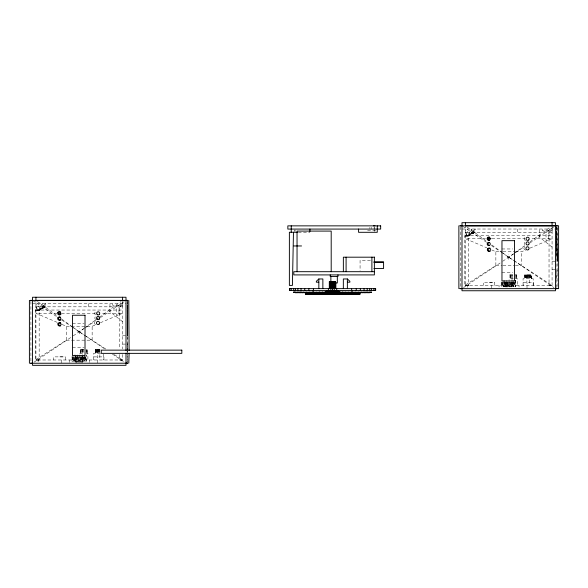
<?xml version="1.0" encoding="UTF-8"?>
<svg xmlns="http://www.w3.org/2000/svg" width="588" height="588" viewBox="0 0 588 588"><rect width="100%" height="100%" fill="white"/><g stroke="black" fill="none" stroke-linecap="round" stroke-linejoin="round"><path stroke-width="0.44" stroke-dasharray="2.94 2.21" d="M38.492 306.818L35.927 306.818L35.339 310.773L35.339 359.974L66.385 340.173L66.385 326.289L61.446 324.179M79.262 333.911L79.262 328.67M467.967 232.245L465.402 232.245L464.814 236.192L464.814 285.401L495.86 265.592L495.86 251.708L491.744 249.951M508.738 259.33L508.738 254.089M127.368 362.296L127.736 344.098L126.993 352.286M556.836 287.723L557.211 225.792M556.38 278.616L557.211 269.517M35.339 310.773L37.47 310.773L42.373 303.599L39.168 310.523L39.168 359.988L35.941 359.974L35.927 300.38M464.814 236.192L466.945 236.192L471.848 229.019L468.636 235.95L468.636 285.408L465.409 285.401L465.402 225.799M120.033 306.818L122.598 303.599M549.508 232.245L552.073 229.019M43.277 306.818L39.168 310.523L45.754 306.818L45.754 303.599L39.168 310.523L37.47 310.773L35.927 308.259M472.752 232.245L468.636 235.95L475.222 232.245L475.222 229.019L468.636 235.95L466.945 236.192L465.402 233.686M35.927 306.818L37.47 310.773L45.754 303.599M465.402 232.245L466.945 236.192L475.222 229.019M77.653 331.83L79.262 331.794L83.672 328.596M84.407 328.067L95.425 320.078M96.16 319.549L98.358 317.946M99.093 317.417L121.128 301.446M507.121 257.25L508.738 257.213L513.14 254.016M513.875 253.487L524.893 245.497M530.038 241.771L550.603 226.865M44.519 306.818L39.168 310.523L45.754 305.209L37.47 310.773L35.927 303.599M473.987 232.245L468.636 235.95L475.222 230.628L466.945 236.192L465.402 229.019M34.038 362.193L72.478 336.351M73.235 335.844L95.844 320.644M100.372 317.601L126.001 300.38M463.506 287.62L501.954 261.778M502.703 261.27L524.562 246.57M529.839 243.028L554.719 226.306M37.47 310.773L45.754 306.818M466.945 236.192L475.222 232.245M66.385 326.289L92.14 326.289L95.432 324.877M100.372 322.768L122.598 313.264L100.702 313.264M515.397 251.708L521.615 251.708L525.731 249.951M529.847 248.187L552.073 238.684L530.178 238.684M552.073 225.799L552.073 285.408L465.402 285.408L466.394 285.401M122.598 354.483L122.598 359.988L35.927 359.988L36.919 359.981M465.402 285.408L468.43 285.401M35.927 359.988L38.962 359.974M549.876 229.019L549.876 232.245L549.038 232.245L549.038 285.401L552.073 285.408L515.551 261.653M119.57 354.476L119.57 359.974L122.598 359.988L113.462 354.042M461.999 229.019L555.469 229.019M367.603 230.694L376.621 230.694M298.359 232.304L309.927 232.304M552.073 232.245L467.6 232.245L467.6 229.019M465.402 235.465L552.073 235.465M485.475 238.684L465.402 238.684L486.805 247.835M491.855 238.684L524.702 238.684M501.968 248.967L512.699 248.967M495.86 251.708L502.079 251.708M502.96 251.708L514.507 251.708M370.462 260.388L360.069 260.388L360.069 270.818M552.073 261.204L555.498 261.204M557.299 261.204L556.41 244.865M495.86 265.592L502.079 265.592M502.96 265.592L514.507 265.592M515.397 265.592L521.615 265.592L521.615 251.708M552.073 269.517L555.557 269.517M501.968 272.663L512.699 272.663M509.803 274.89L513.228 274.89M514.941 274.89L516.654 274.89L516.654 278.661M513.228 278.661L509.076 278.661L509.068 286.716M514.941 278.661L517.381 278.661L517.381 285.408M514.948 280.366L515.647 280.366L515.647 286.716L501.476 286.716M494.773 285.408L494.773 282.299L483.226 282.299L483.226 285.408M514.441 283.592L512.023 283.592L512.023 274.89M32.531 303.599L126.001 303.599M122.598 306.818L38.124 306.818L38.124 303.599M35.927 310.045L122.598 310.045M56.911 313.264L35.927 313.264L57.33 322.415M61.475 313.264L95.227 313.264M72.493 323.547L84.121 323.547M122.598 335.785L127.831 335.785M66.385 340.173L92.14 340.173L92.14 326.289M122.598 344.098L127.831 344.098L127.736 300.372M72.493 347.243L84.121 347.243M83.974 349.47L80.328 349.47L80.328 353.241M99.989 349.47L95.285 349.47L95.307 353.278M79.608 353.241L83.753 353.241L83.753 349.47M85.833 353.241L87.906 353.241L87.906 359.988M100.666 353.278L93.595 353.278L93.595 359.988M65.297 359.988L65.297 356.872L53.751 356.872L53.751 359.988M82.555 358.166L84.973 358.166M489.267 282.299L494.773 282.306M59.8 356.872L65.297 356.887M549.515 285.401L552.073 285.408M120.04 359.974L122.598 359.988M468.636 285.408L467.6 285.401L467.6 288.62M39.168 359.988L38.124 359.974L38.124 363.2M502.858 252.958L508.738 257.213L510.347 257.25M73.39 327.531L79.262 331.794L80.879 331.83M508.738 257.213L514.794 261.16M79.262 331.794L85.326 335.733M86.083 336.226L105.847 349.088M462.756 226.306L486.879 242.521M491.399 245.564L500.447 251.642M501.196 252.149L513.258 260.256M514.015 260.763L553.962 287.62M32.531 300.38L56.654 316.594M61.924 320.137L70.972 326.215M71.729 326.722L83.79 334.829M84.54 335.336L104.892 349.022M112.433 354.086L124.494 362.193M466.872 226.865L487.437 241.771M491.84 244.968L502.123 252.421M37.397 301.438L57.227 315.815M61.637 319.012L72.655 327.001M552.073 247.107L539.431 237.074L539.431 229.019M122.598 321.687L109.963 311.655L109.963 303.599M127.155 323.981L127.736 335.785L127.28 301.284M556.388 233.973L557.211 261.204L556.748 226.703M127.162 316.719L127.736 335.785L127.162 303.099M556.446 226.703L557.211 261.204L556.601 226.703M127.155 309.457L127.736 335.785M557.086 226.74L557.086 287.752M552.235 229.019L552.235 230.79L542.239 230.79L542.239 229.019M548.457 230.79L548.457 240.463L546.039 240.463L546.039 230.79M533.404 285.408L533.404 282.328L523.386 282.328L523.386 285.408M533.154 285.408L533.154 278.697L523.07 278.697L523.07 285.408M531.442 278.697L531.464 274.89L524.761 274.89L524.761 278.697M530.824 274.89L530.824 278.697M530.744 274.89L530.744 278.697M530.214 274.89L530.214 278.697M530.111 274.89L530.111 278.697M529.457 274.89L529.457 278.697M529.34 274.89L529.318 283.269L526.899 283.269L526.877 274.89M528.612 274.89L528.612 278.697M528.487 274.89L528.487 278.697M527.73 274.89L527.73 278.697M527.612 274.89L527.612 278.697M527.01 285.408L527.01 288.627M526.76 274.89L526.76 278.697M526.576 274.89L526.576 278.697M526.106 274.89L526.106 278.697M526.01 274.89L526.01 278.697M525.4 274.89L525.474 278.697M525.018 274.89L525.018 278.697M524.974 274.89L524.974 278.697M519.035 285.408L519.035 287.017M517.69 229.019L517.69 232.245M516.536 274.89L516.536 278.661M516.198 274.89L516.198 278.661M515.654 274.89L515.654 278.661M515.536 280.366L515.536 286.716M515.279 280.366L515.279 286.716M514.948 282.181L514.948 286.716M514.441 281.85L514.449 286.716M513.927 282.181L513.927 286.716M513.794 280.366L513.794 286.716M513.706 285.408L513.706 286.716M513.515 285.408L513.515 286.716M513.28 285.408L513.28 286.716M513.221 282.181L513.221 286.716M512.905 285.408L512.905 286.716M512.545 282.181L512.523 286.716M512.427 282.049L512.427 285.408M512.339 274.89L512.339 278.661M512.295 282.049L512.295 285.408M512.001 280.366L512.001 286.716M511.788 285.408L511.788 287.017M511.67 282.181L511.678 287.017M511.516 274.89L511.516 278.661M511.501 285.408L511.501 286.716M511.295 282.049L511.354 287.017M510.803 274.89L510.803 278.661M510.884 282.181L510.84 287.017M510.494 282.049L510.494 285.408M510.259 274.89L510.259 278.661M510.274 285.408L510.178 287.017M509.921 274.89L509.921 278.661M509.914 282.181L509.914 286.716M509.561 282.049L509.561 286.716M509.399 285.408L509.399 287.017M508.936 285.408L508.936 286.716M508.561 282.049L508.561 287.017M508.194 285.408L508.194 286.716M508.061 282.181L508.061 286.716M507.731 285.408L507.731 287.017M507.562 282.049L507.569 286.716M507.216 282.181L507.216 286.716M506.952 285.408L506.952 287.017M506.849 280.366L506.849 286.716M506.628 282.049L506.628 285.408M506.268 285.408L506.283 287.017M506.246 282.181L506.246 286.716M505.827 282.049L505.776 287.017M505.629 285.408L505.629 286.716M505.46 282.181L505.452 287.017M505.342 285.408L505.342 287.017M505.217 282.049L505.217 285.408M505.129 285.408L505.129 286.716M504.827 282.049L504.827 285.408M504.695 282.049L504.695 285.408M504.607 280.366L504.607 286.716M504.225 285.408L504.225 286.716M503.85 280.366L503.85 286.716M503.607 285.408L503.607 286.716M503.335 285.408L503.416 286.716M503.196 282.181L503.196 286.716M502.681 282.181L502.681 286.716M502.174 282.181L502.174 286.716M501.851 282.181L501.851 286.716M501.476 282.181L501.586 286.716M499.05 285.408L499.05 287.017M491.237 285.408L491.237 288.627M460.389 226.74L460.389 287.752M374.688 229.077L374.688 231.496M374.63 227.306L374.63 228.754M374.122 227.306L374.122 228.761M371.329 227.306L371.329 228.754M369.889 227.306L369.889 228.754M295.103 229.886L295.103 231.496M294.463 229.886L294.463 231.496M127.611 301.321L127.611 350.492M127.611 351.404L127.611 362.333M122.76 303.599L122.76 305.37L112.771 305.37L112.771 303.599M122.598 300.38L122.598 348.993M120.4 303.599L120.4 306.818L119.57 306.818L119.57 348.978M118.982 305.37L118.982 315.036L116.564 315.036L116.564 305.37M103.929 359.988L103.929 356.901L93.918 356.901L93.918 359.988M103.679 354.116L103.679 359.988M99.85 349.47L99.85 357.842L97.432 357.842L97.41 349.47M99.137 349.47L99.137 353.278M99.019 349.47L99.019 353.278M98.262 349.47L98.262 353.278M98.137 349.47L98.137 353.278M97.534 359.988L97.534 363.208M97.292 349.47L97.292 353.278M97.108 349.47L97.108 353.278M96.638 349.47L96.638 353.278M96.535 349.47L96.535 353.278M96.006 349.47L96.006 353.278M95.925 349.47L95.925 353.278M95.55 349.47L95.55 353.278M95.499 349.47L95.499 353.278M89.567 359.988L89.567 362.406M88.222 303.599L88.222 306.818M87.186 353.241L87.186 349.47L86.179 349.47L86.179 353.241M87.068 349.47L87.068 353.241M86.723 349.47L86.723 353.241M86.069 361.297L86.179 354.946L86.179 361.297L72.008 361.297L72.008 356.762M85.804 356.762L85.804 361.297M85.48 356.762L85.48 361.297M84.973 356.431L84.973 361.297M84.459 356.762L84.459 361.297M84.319 354.946L84.238 361.297M84.047 359.988L84.047 361.297M83.746 356.762L83.805 361.297M83.437 359.988L83.437 361.297M83.07 356.762L83.048 361.297M82.959 356.622L82.959 359.988M82.871 349.47L82.871 353.241M82.827 356.622L82.827 359.988M82.555 349.47L82.526 361.297M82.438 356.622L82.438 359.988M82.313 359.988L82.313 362.406M82.202 356.762L82.202 362.406M82.041 349.47L82.041 353.241M82.026 359.988L82.026 361.297M81.828 356.622L81.879 362.406M81.335 349.47L81.335 353.241M81.409 356.762L81.372 362.406M81.026 356.622L81.026 359.988M80.791 349.47L80.791 353.241M80.703 359.988L80.703 362.406M80.446 349.47L80.446 353.241M80.438 356.762L80.438 361.297M80.093 356.622L80.086 361.297M79.924 359.988L79.924 362.406M79.608 354.924L79.593 361.297M79.461 359.988L79.461 361.297M79.093 356.622L79.093 362.406M78.718 359.988L78.718 361.297M78.586 356.762L78.586 361.297M78.255 359.988L78.255 362.406M78.094 356.622L78.094 361.297M77.741 356.762L77.741 361.297M77.381 354.946L77.484 362.406M77.16 356.622L77.16 359.988M76.771 356.762L76.815 362.406M76.359 356.622L76.3 362.406M76.153 359.988L76.153 361.297M75.984 356.762L75.977 362.406M75.867 359.988L75.867 362.406M75.742 356.622L75.742 359.988M75.661 359.988L75.661 361.297M75.36 356.622L75.36 359.988M75.227 356.622L75.227 359.988M75.132 354.946L75.132 361.297M74.749 359.988L74.749 361.297M74.441 356.762L74.441 361.297L74.382 354.946M74.139 359.988L74.139 361.297M73.948 359.988L73.948 361.297M73.867 359.988L73.867 361.297M73.728 356.762L73.728 361.297M73.206 356.762L73.206 361.297M72.706 356.762L72.706 361.297M72.375 356.762L72.375 361.297M72.118 356.762L72.118 361.297M69.575 359.988L69.575 362.406M61.762 359.988L61.762 363.208M30.914 301.321L30.914 362.333M61.784 323.9A1.61 1.551 90 0 1 61.784 324.73M95.484 314.778A1.61 1.551 -90 0 1 95.484 311.993M97.873 317.535A1.61 1.551 -90 0 1 97.902 318.373M95.668 319.446A1.61 1.551 -90 0 1 95.565 316.653M95.668 324.517A1.61 1.551 -90 0 1 95.557 321.408M525.731 240.419A1.61 1.551 -90 0 1 525.327 240.36M524.952 240.205A1.61 1.551 -90 0 1 525.731 237.199M524.812 244.623A1.61 1.551 -90 0 1 524.724 242.344M525.547 249.981A1.61 1.551 -90 0 1 525.143 249.944M524.761 249.797A1.61 1.551 -90 0 1 524.665 247.004M531.251 278.697L531.251 274.89L531.199 278.697"/><path stroke-width="0.88" d="M35.927 297.249L35.927 300.38L126.001 300.439M122.598 300.38L122.598 297.256L126.001 297.249L126.001 350.463M465.402 222.676L465.402 225.799L557.086 225.836M552.073 225.799L552.073 222.676L555.469 222.676L555.469 290.751L461.999 290.751L461.999 222.676L552.073 222.676M293.478 232.245L292.412 285.401L289.377 285.408L289.377 232.245L297.469 232.304M323.767 292.684L328.376 290.457L333.624 292.728C326.134 290.957 332.463 296.528 333.624 292.728L335.403 292.728L335.403 294.301M312.897 292.684L313.544 288.627M339.496 292.177L334.697 292.155L339.496 292.177L333.374 292.684L336.711 290.457L336.711 288.627M334.565 292.728L333.447 293.868L331.889 294.044M335.403 292.728L334.418 293.581L331.257 293.868M354.946 292.684L355.395 292.177M316.035 292.684L316.557 292.177M322.863 288.627L322.863 278.962L318.836 278.962L316.344 281.284L316.344 282.189L318.836 282.189M330.302 293.316L334.601 293.316L335.167 292.721L334.998 294.301M60.931 314.587C58.646 316.116 57.462 311.515 60.182 311.647M357.805 292.684L358.665 292.177M341.319 292.684L336.711 290.457L332.543 292.684L328.376 290.457L328.376 288.627M330.522 292.728L332.543 294.103L334.947 293.199M332.08 294.044L334.418 293.581M336.711 290.457L332.543 292.177L330.86 290.457L330.875 276.522M321.555 292.684L322.805 292.177L320.592 292.684M360.393 292.684L361.642 292.177M334.601 293.316L334.058 293.39L335.035 293.103M318.417 292.684L319.828 292.177L317.197 292.684M362.605 292.684L364.178 292.177M325.502 292.684L327.332 292.177L331.706 292.684L328.376 290.457M334.058 293.39L334.748 293.199L330.133 293.199M364.339 292.684L366.17 292.177M365.582 292.684L367.559 292.177M367.875 292.684L369.925 292.177M368.86 292.684L371.3 292.177M331.456 292.721L332.051 293.868L333.006 294.044M336.608 291.604L338.225 291.317L333.374 292.684L339.555 292.074M334.822 292.684L337.755 292.177L339.585 292.684M334.829 293.103L333.455 293.199M334.153 292.684L337.755 292.177L333.374 292.684L338.607 291.53L337.02 291.736M334.697 292.074L338.982 291.751L333.374 292.684L339.364 291.964L334.631 292.118M489.451 237.082C487.577 237.133 487.577 240.22 489.451 240.286M333.396 293.316L334.153 293.294M460.389 225.836L557.211 225.799M460.389 288.664L557.211 288.627M30.914 300.409L127.736 300.38M30.914 363.244L127.736 363.208M374.975 225.851L373.534 225.851M330.669 293.581L333.249 293.581M459.654 225.799L461.043 225.799M557.821 225.799L558.6 225.799L558.6 288.627L557.821 288.627M487.298 238.684L490.943 238.684M293.824 245.96L301.556 245.96M374.615 257.191L343.363 257.191L343.363 271.693M373.917 262.05L383.589 262.05L383.589 268.495L373.917 268.495M373.917 262.116L383.589 262.116M374.615 271.693L293.824 271.693L293.824 274.912L374.372 274.912L374.372 257.191M347.368 282.189L349.86 282.189L349.86 281.284L347.368 278.962L343.341 278.962L343.341 288.627M335.652 281.564L329.317 281.564L329.317 288.627M334.969 282.968L337.321 282.968L337.321 276.522M459.654 288.627L461.043 288.627M333.374 292.177L332.543 292.177L334.227 290.457L334.153 281.564M335.05 292.177L371.631 292.177L369.543 292.684L295.536 292.684L293.456 292.177L327.332 292.177L330.934 292.684M305.76 294.301L359.988 294.301L359.981 292.684M122.598 297.256L32.531 297.249L32.531 365.324L126.001 365.324L126.001 353.19M30.179 300.38L31.576 300.38M128.779 300.38L129.125 350.463M58.734 313.264L60.564 313.264M30.179 363.208L31.576 363.208M128.779 363.208L129.125 353.19M333.198 294.044L331.36 293.868L329.919 292.721M555.469 288.62L556.424 288.627M126.957 363.208L126.001 363.2L127.611 363.244M328.479 291.604L326.862 291.317L331.706 292.684L325.531 292.074L330.427 292.133M555.469 288.627L557.086 288.664M126.001 300.38L127.611 300.409M330.456 292.118L325.723 291.964L331.706 292.684L326.48 291.53L328.067 291.736M330.39 292.074L326.097 291.751L331.706 292.684L325.531 292.074M330.265 292.684L327.332 292.177L329.75 292.684M293.787 292.177L295.867 292.684M294.162 292.177L296.227 292.684M295.161 292.177L297.205 292.684M297.528 292.177L299.505 292.684M300.652 292.177L302.482 292.684L300.902 292.177M298.917 292.177L300.747 292.684M345.252 292.177L346.663 292.684M303.445 292.177L304.694 292.684M306.414 292.177L307.281 292.684M332.293 294.044L331.83 293.581M348.53 292.177L349.051 292.684M309.692 292.177L310.133 292.684M352.19 292.684L351.543 288.627M458.875 225.799L458.875 288.627M377.268 225.858L377.268 232.304L358.577 232.304L358.577 229.048M375.298 288.627L375.298 290.457M373.872 288.627L373.872 290.457M371.895 257.191L371.895 271.693M371.381 288.627L371.381 290.457M369.698 288.627L369.698 290.457M367.213 288.627L367.213 290.457M364.046 288.627L364.046 290.457M360.334 288.627L360.334 290.457M359.76 292.684L359.782 294.301M359.459 292.684L359.459 294.301M359.202 292.684L359.202 294.301M358.908 292.684L358.908 294.301L358.79 292.684M358.599 292.684L358.577 294.301M358.489 292.684L358.489 294.301M358.158 292.684L358.158 294.301M357.585 292.684L357.585 294.301M356.909 292.684L356.909 294.301M356.24 288.627L356.24 290.457M356.247 292.684L356.247 294.301M355.689 292.684L355.689 294.301M354.99 292.684L354.99 294.301M354.38 292.684L354.38 294.301M353.447 292.684L353.447 294.301M352.881 292.684L352.881 294.301M352.829 292.684L352.829 294.301M352.704 292.684L352.675 294.301M352.374 292.684L352.374 294.301M351.477 292.684L351.477 294.301M351.007 292.684L351.007 294.301M350.654 292.684L350.654 294.301M350.286 292.684L350.25 294.301M350.073 292.684L350.073 294.301M349.684 292.684L349.684 294.301M349.419 292.684L349.419 294.301M349.184 292.684L349.184 294.301M348.949 292.684L348.949 294.301M348.618 292.684L348.618 294.301M348.236 292.684L348.265 294.301M348.008 292.684L348.096 294.301M347.898 294.301L347.875 292.684L347.809 294.301M347.64 292.684L347.728 294.301M347.589 292.684L347.567 294.301M347.368 278.962L347.368 288.627M347.405 292.684L347.405 294.301M347.067 292.684L347.067 294.301M346.707 292.684L346.677 294.301M346.545 292.684L346.545 294.301M346.214 292.684L346.214 294.301M346.089 257.191L346.089 271.693M345.957 292.684L345.957 294.301M345.656 292.684L345.656 294.301M344.928 292.684L344.928 294.301M344.722 292.684L344.752 294.301M344.583 292.684L344.583 294.301M344.494 294.301L344.524 292.684L342.282 292.177L343.524 292.684L343.539 294.301M344.406 292.684L344.362 294.301M344.142 292.684L344.142 294.301M342.819 292.684L342.819 294.301M342.113 292.684L342.113 294.301M341.459 292.684L341.459 294.301M340.886 292.684L340.886 294.301M340.356 292.684L340.356 294.301M339.827 292.684L339.827 294.301M339.107 292.684L339.107 294.301M338.548 292.684L338.548 294.301M338.343 292.684L338.335 294.301M338.269 294.301L338.21 292.684L338.166 294.301M337.968 274.912L337.968 276.522L330.228 276.522L330.228 274.912M338.026 292.684L338.026 294.301M337.902 292.684L337.902 294.301M337.703 292.684L337.703 294.301M337.35 292.684L337.35 294.301M336.953 292.684L336.953 294.301M336.637 292.684L336.637 294.301M336.373 292.684L336.373 294.301M336.16 292.684L336.16 294.301M335.961 292.684L335.961 294.301M335.763 282.446L335.763 288.627M335.836 292.684L335.807 294.301M335.652 282.446L335.652 288.627M335.711 292.684L335.674 294.301M335.336 281.564L335.336 288.627M334.925 292.684L334.91 294.301M334.822 281.564L334.822 288.627M333.374 281.564L333.374 288.627M332.543 281.564L332.543 294.103M331.706 281.564L331.706 288.627M331.198 271.693L331.198 231.091L297.043 231.091L297.043 271.693M330.265 281.564L330.265 288.627M330.118 292.684L330.118 294.301M329.75 281.564L329.75 288.627M329.677 292.684L329.677 294.301M329.427 281.564L329.427 288.627M329.199 292.684L329.199 294.301M328.81 292.684L328.81 294.301M328.508 292.684L328.589 294.301M328.471 292.684L328.471 294.301M328.31 292.684L328.31 294.301M328.111 292.684L328.111 294.301M327.854 292.684L327.854 294.301M327.509 292.684L327.509 294.301M327.185 292.684L327.185 294.301M326.796 292.684L326.906 294.301M326.649 292.684L326.649 294.301M326.472 292.684L326.428 294.301L326.347 292.684M325.723 292.684L325.723 294.301M325.083 292.684L325.083 294.301M324.223 292.684L324.223 294.301M323.481 292.684L323.481 294.301M323.04 294.301L323.077 292.684L322.966 294.301M322.856 294.301L322.753 292.684L322.636 294.301M322.54 292.684L322.54 294.301M322.452 292.684L322.378 294.301M322.239 292.684L322.239 294.301M322.07 292.684L322.07 294.301M321.812 292.684L321.812 294.301M321.46 292.684L321.46 294.301M321.004 292.684L321.004 294.301M320.328 292.684L320.328 294.301M319.674 292.684L319.674 294.301M319.056 292.684L319.056 294.301M318.836 278.962L318.836 288.627M318.512 292.684L318.512 294.301M318.057 292.684L318.057 294.301M317.718 292.684L317.718 294.301M317.579 292.684L317.579 294.301M317.219 292.684L317.219 294.301M316.741 292.684L316.741 294.301M316.212 292.684L316.212 294.301M315.705 292.684L315.705 294.301M315.271 292.684L315.271 294.301M314.977 292.684L314.977 294.301M314.705 292.684L314.778 294.301M314.389 292.684L314.389 294.301M313.867 292.684L313.867 294.301M313.198 292.684L313.198 294.301M312.419 292.684L312.419 294.301M311.802 292.684L311.802 294.301M311.17 292.684L311.17 294.301M310.552 292.684L310.552 294.301M309.927 229.077L309.927 231.496M309.994 292.684L309.994 294.301M309.531 292.684L309.531 294.301M309.185 292.684L309.185 294.301M308.84 288.627L308.84 290.457M308.296 292.684L308.296 294.301M307.495 292.684L307.495 294.301M306.811 292.684L306.811 294.301M306.267 292.684L306.267 294.301M305.76 292.684L305.804 294.301M304.753 288.627L304.753 290.457M301.041 288.627L301.041 290.457M297.873 288.627L297.873 290.457M295.389 288.627L295.389 290.457M293.706 288.627L293.706 290.457M291.236 225.858L291.236 232.304M291.214 288.627L291.214 290.457M289.781 288.627L289.781 290.457M29.4 300.38L29.4 363.208M60.917 319.975A1.61 1.551 90 0 1 58.646 318.997A1.61 1.551 90 0 1 60.138 316.969M60.689 325.87A1.61 1.551 90 0 1 58.741 324.319A1.61 1.551 90 0 1 60.689 322.761M97.601 314.19A1.61 1.551 -90 0 1 97.351 314.521M97.527 319.108A1.61 1.551 -90 0 1 97.218 319.38M489.613 245.615A1.61 1.551 90 0 1 488.062 243.998A1.61 1.551 90 0 1 489.613 242.388M490.164 251.296A1.61 1.551 90 0 1 488.209 249.738A1.61 1.551 90 0 1 490.164 248.18M380.664 225.858L287.841 225.858L287.841 229.077L380.664 229.077L380.664 225.858M514.485 240.661L501.968 240.661L501.968 280.968L514.485 280.968L514.485 240.661M375.651 288.627L289.436 288.627L289.436 290.457L375.651 290.457L375.651 288.627M333.447 293.868L333.021 293.868L333.447 293.868M85.017 315.241L72.493 315.241L72.493 355.542L85.017 355.542L85.017 315.241M181.817 350.139L101.261 350.139L101.261 353.359L181.817 353.359L181.817 350.139M305.966 294.301L305.966 292.684L305.907 294.301M57.911 312.36A1.61 1.551 90 0 0 59.101 314.867A1.61 1.551 90 0 0 60.593 312.544A1.61 1.551 90 0 0 57.911 312.36M57.918 317.77A1.61 1.551 90 0 0 59.263 320.188A1.61 1.551 90 0 0 60.608 317.77A1.61 1.551 90 0 0 57.918 317.77M58.065 323.51A1.61 1.551 90 0 0 59.41 325.928A1.61 1.551 90 0 0 60.748 323.51A1.61 1.551 90 0 0 58.065 323.51M99.254 314.521A1.61 1.551 -90 0 0 98.563 311.831A1.61 1.551 -90 0 0 96.667 313.801A1.61 1.551 -90 0 0 99.254 314.521M99.254 319.108A1.61 1.551 -90 0 0 98.461 316.447A1.61 1.551 -90 0 0 96.638 318.498A1.61 1.551 -90 0 0 99.254 319.108M99.144 324.047A1.61 1.551 -90 0 0 98.358 321.379A1.61 1.551 -90 0 0 96.528 323.422A1.61 1.551 -90 0 0 99.144 324.047M487.386 237.78A1.61 1.551 90 0 0 488.569 240.286A1.61 1.551 90 0 0 490.061 237.964A1.61 1.551 90 0 0 487.386 237.78M487.393 243.197A1.61 1.551 90 0 0 488.731 245.615A1.61 1.551 90 0 0 490.076 243.197A1.61 1.551 90 0 0 487.393 243.197M487.54 248.93A1.61 1.551 90 0 0 488.878 251.348A1.61 1.551 90 0 0 490.223 248.93A1.61 1.551 90 0 0 487.54 248.93M528.73 239.948A1.61 1.551 -90 0 0 528.031 237.251A1.61 1.551 -90 0 0 526.135 239.22A1.61 1.551 -90 0 0 528.73 239.948M528.73 244.527A1.61 1.551 -90 0 0 527.928 241.866A1.61 1.551 -90 0 0 526.113 243.917A1.61 1.551 -90 0 0 528.73 244.527M528.619 249.466A1.61 1.551 -90 0 0 527.826 246.798A1.61 1.551 -90 0 0 525.995 248.842A1.61 1.551 -90 0 0 528.619 249.466"/></g></svg>
